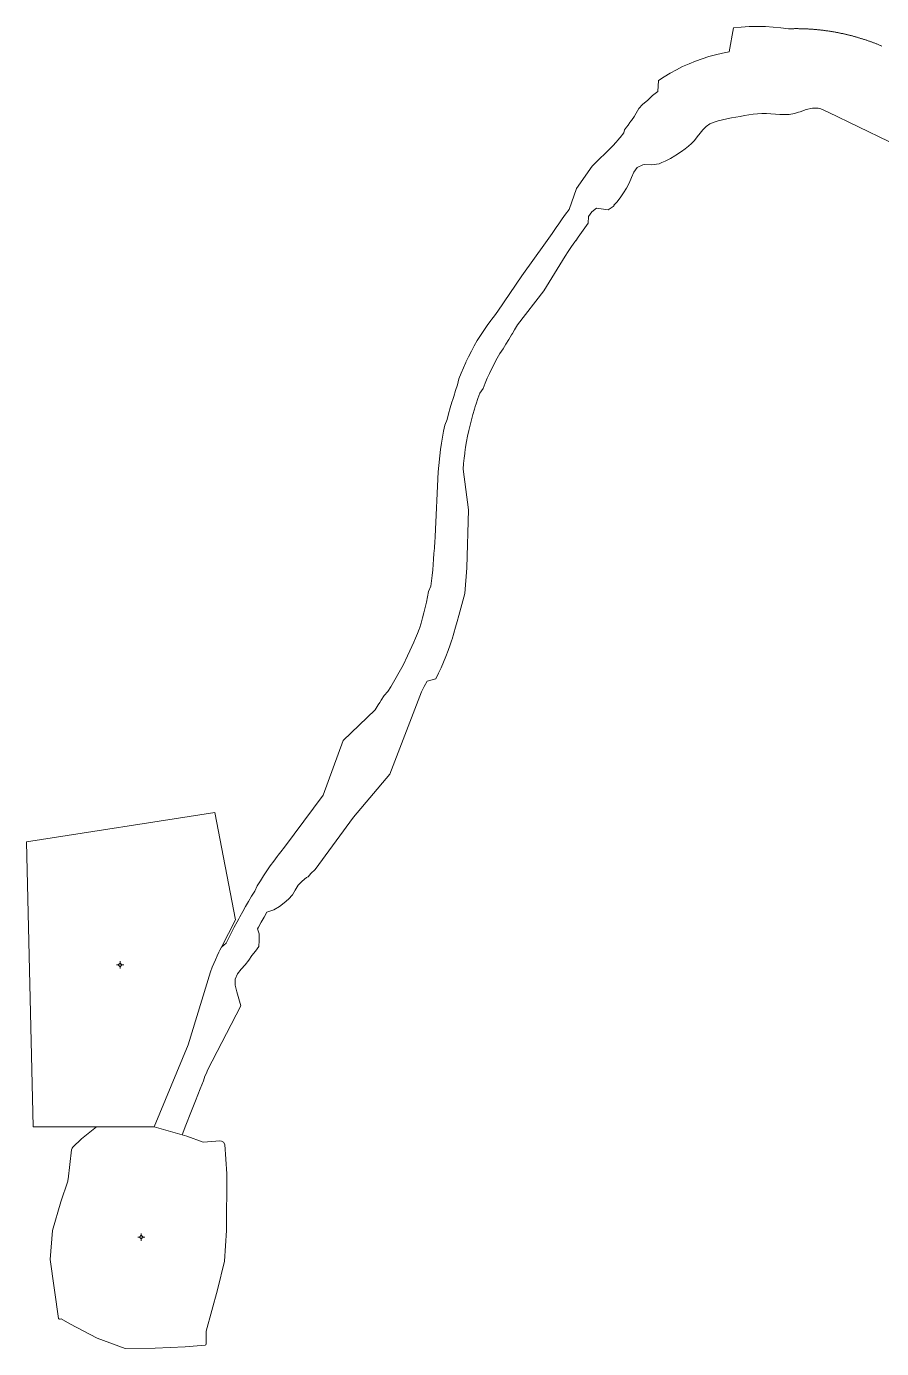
# Model space of a CAD drawing. Header units: metres. Extents: x 544975 to 548996, y 1840763 to 1844365.
# Drawn here: x 544974.9 to 545269.7, y 1843909.5 to 1844365.3 of the extents above; entities that cross this region are included whole.
import ezdxf

# ---------------------------------------------------------------- set-up
doc = ezdxf.new("R2010")
doc.units = ezdxf.units.M
doc.header["$MEASUREMENT"] = 0
doc.layers.add('Level 11', color=7, linetype='Continuous', lineweight=0)
doc.layers.add('Level 30', color=7, linetype='Continuous', lineweight=0)

# ---------------------------------------------------------------- blocks, each defined once
blk = doc.blocks.new('CENTRD_12')
at = {"layer": 'Level 11', "linetype": 'Continuous', "lineweight": 0}
h = blk.add_hatch(color=7, dxfattribs=at)
edge = h.paths.add_edge_path()
edge.add_arc((0, 0), 1.5, 0, 360)
at = {"layer": 'Level 11', "color": 7, "linetype": 'Continuous', "lineweight": 0}
for p, q in [((-6.3, 0), (-12.5, 0)), ((0, 6.2), (-6.3, 0)), ((-6.3, 0), (0, -6.3)), ((0, 12.5), (0, 6.2)), ((6.2, 0), (0, 6.2)), ((0, -6.3), (6.2, 0)), ((12.5, 0), (6.2, 0)), ((0, -6.3), (0, -12.5))]:
    blk.add_line(p, q, dxfattribs=at)
blk = doc.blocks.new('CENTRD_10')
at = {"layer": 'Level 11', "linetype": 'Continuous', "lineweight": 0}
h = blk.add_hatch(color=7, dxfattribs=at)
edge = h.paths.add_edge_path()
edge.add_arc((0, 0), 1.5, 0, 360)
at = {"layer": 'Level 11', "color": 7, "linetype": 'Continuous', "lineweight": 0}
for p, q in [((-6.3, 0), (-12.5, 0)), ((0, 6.2), (-6.3, 0)), ((-6.3, 0), (0, -6.3)), ((0, 12.5), (0, 6.2)), ((6.2, 0), (0, 6.2)), ((0, -6.3), (6.2, 0)), ((12.5, 0), (6.2, 0)), ((0, -6.3), (0, -12.5))]:
    blk.add_line(p, q, dxfattribs=at)
blk = doc.blocks.new('CENTRD_11')
at = {"layer": 'Level 11', "linetype": 'Continuous', "lineweight": 0}
h = blk.add_hatch(color=7, dxfattribs=at)
edge = h.paths.add_edge_path()
edge.add_arc((0, 0), 1.5, 0, 360)
at = {"layer": 'Level 11', "color": 7, "linetype": 'Continuous', "lineweight": 0}
for p, q in [((-6.25, 0), (-12.5, 0)), ((0, 6.25), (-6.25, 0)), ((-6.25, 0), (0, -6.25)), ((0, 12.5), (0, 6.25)), ((6.25, 0), (0, 6.25)), ((0, -6.25), (6.25, 0)), ((12.5, 0), (6.25, 0)), ((0, -6.25), (0, -12.5))]:
    blk.add_line(p, q, dxfattribs=at)
blk = doc.blocks.new('5.DuongDay35Kv_RTH')
at = {"layer": 'Level 30', "color": 5}
blk.add_line((45041.5151, 844046.8101), (45042.0979, 844047.828), dxfattribs=at)
at = {"layer": 'Level 30', "color": 5, "linetype": 'Continuous', "lineweight": 0}
for p, q in [((45041.1607, 844046.1211), (45041.5151, 844046.8101)), ((45018.8831, 843985.9398), (45028.5629, 843983.1877))]:
    blk.add_line(p, q, dxfattribs=at)
at = {"layer": 'Level 30', "color": 5, "flags": 128}
for points in [[(45269.8306, 844358.501), (45269.6047, 844358.5969), (45269.3785, 844358.6921), (45269.152, 844358.7865), (45268.9252, 844358.8803), (45268.6981, 844358.9732), (45268.4707, 844359.0654), (45268.2429, 844359.1569), (45268.0149, 844359.2477), (45267.7866, 844359.3377), (45267.558, 844359.4269), (45267.3291, 844359.5154), (45267.0999, 844359.6032), (45266.8705, 844359.6902), (45266.6407, 844359.7765), (45266.4107, 844359.862), (45266.1804, 844359.9468), (45265.9498, 844360.0308), (45265.7189, 844360.114), (45265.4878, 844360.1966), (45265.2564, 844360.2783), (45265.0248, 844360.3593), (45264.7929, 844360.4396), (45264.5607, 844360.519), (45264.3282, 844360.5978), (45264.0955, 844360.6758), (45263.8626, 844360.753), (45263.6294, 844360.8294), (45263.3959, 844360.9051), (45263.1623, 844360.9801), (45262.9283, 844361.0542), (45262.6942, 844361.1276), (45262.4597, 844361.2003), (45262.2251, 844361.2722), (45261.9902, 844361.3433), (45261.7551, 844361.4136), (45261.5198, 844361.4832), (45261.2842, 844361.552), (45261.0484, 844361.6201), (45260.8124, 844361.6873), (45260.5762, 844361.7538), (45260.3397, 844361.8196), (45260.1031, 844361.8845), (45259.8662, 844361.9487), (45259.6291, 844362.0122), (45259.3918, 844362.0748), (45259.1544, 844362.1367), (45258.9167, 844362.1978), (45258.6788, 844362.2581), (45258.4407, 844362.3177), (45258.2025, 844362.3764), (45257.964, 844362.4344), (45257.7253, 844362.4916), (45257.4865, 844362.5481), (45257.2475, 844362.6037), (45257.0083, 844362.6586), (45256.7689, 844362.7127), (45256.5294, 844362.7661), (45256.2897, 844362.8186), (45256.0498, 844362.8703), (45255.8097, 844362.9213), (45255.5695, 844362.9715), (45255.3291, 844363.0209), (45255.0886, 844363.0696), (45254.8479, 844363.1174), (45254.607, 844363.1644), (45254.366, 844363.2107), (45254.1248, 844363.2562), (45253.8835, 844363.3009), (45253.6421, 844363.3448), (45253.4005, 844363.3879), (45253.1588, 844363.4303), (45252.9169, 844363.4718), (45252.6749, 844363.5126), (45252.4327, 844363.5526), (45252.1905, 844363.5917), (45251.9481, 844363.6301), (45251.7056, 844363.6677), (45251.4629, 844363.7045), (45251.2202, 844363.7406), (45250.9773, 844363.7758), (45250.7343, 844363.8102), (45250.4912, 844363.8439), (45250.248, 844363.8767), (45250.0047, 844363.9088), (45249.7613, 844363.94), (45249.5178, 844363.9705), (45249.2742, 844364.0002), (45249.0305, 844364.0291), (45248.7867, 844364.0572), (45248.5428, 844364.0844), (45248.2988, 844364.1109), (45248.0548, 844364.1366), (45247.8106, 844364.1616), (45247.5664, 844364.1857), (45247.3221, 844364.209), (45247.0777, 844364.2315), (45246.8333, 844364.2532), (45246.5888, 844364.2741), (45246.3442, 844364.2943), (45246.0995, 844364.3136), (45245.8548, 844364.3321), (45245.6101, 844364.3499), (45245.3652, 844364.3668), (45245.1203, 844364.3829), (45244.8754, 844364.3983), (45244.6304, 844364.4128), (45244.3854, 844364.4266), (45244.1403, 844364.4395), (45243.8952, 844364.4516), (45243.6501, 844364.463), (45243.4049, 844364.4735), (45243.1597, 844364.4833), (45242.9144, 844364.4922), (45242.6692, 844364.5004), (45242.4239, 844364.5077), (45242.1785, 844364.5143), (45241.9332, 844364.52), (45241.6878, 844364.525), (45241.4425, 844364.5291), (45241.1971, 844364.5325), (45240.9517, 844364.535), (45240.7063, 844364.5368), (45240.4609, 844364.5377), (45240.2154, 844364.5379), (45239.97, 844364.5372), (45239.7246, 844364.5358), (45239.4792, 844364.5335), (45239.2338, 844364.5305), (45238.9885, 844364.5266), (45238.7431, 844364.522), (45238.4977, 844364.5165), (45238.2524, 844364.5103), (45238.0071, 844364.5032), (45237.7618, 844364.4954), (45237.5873, 844364.4893), (45234.988, 844364.8441), (45232.2637, 844365.1055), (45229.695, 844365.2517), (45229.531, 844365.2578), (45226.7945, 844365.3006), (45224.0584, 844365.234), (45221.3272, 844365.0581), (45218.6052, 844364.773), (45217.2004, 844356.5182), (45214.8232, 844356.075), (45212.4656, 844355.537), (45210.1315, 844354.9052), (45207.8244, 844354.1806), (45205.5482, 844353.3643), (45205.4836, 844353.3396), (45203.3065, 844352.4576), (45201.1028, 844351.462), (45198.9406, 844350.379), (45196.8235, 844349.2105), (45194.7549, 844347.9583), (45192.7379, 844346.6243), (45192.5371, 844342.8666), (45190.7256, 844341.448), (45189.0543, 844339.8652), (45187.2328, 844338.3792), (45186.0474, 844336.9847), (45184.6299, 844334.604), (45184.4537, 844334.3654), (45183.4589, 844332.9234), (45183.2905, 844332.6884), (45182.9096, 844332.1567), (45182.2884, 844331.2894), (45181.7392, 844330.5226), (45181.1179, 844329.6554), (45180.8816, 844328.6135), (45179.6226, 844327.0573), (45178.6321, 844325.9308), (45178.6212, 844325.9405), (45178.2852, 844325.5577), (45176.9476, 844324.021), (45169.9477, 844317.0808), (45164.5003, 844309.4706), (45161.9268, 844302.2399), (45160.745, 844300.5947), (45159.5742, 844298.9417), (45158.4144, 844297.2809), (45157.5558, 844296.0359), (45157.5519, 844296.0386), (45157.2652, 844295.6207), (45156.1338, 844293.9714), (45155.0024, 844292.3222), (45153.871, 844290.673), (45145.7015, 844279.2673), (45137.4195, 844267.1057), (45136.1938, 844265.5211), (45135.2746, 844264.3327), (45135.2752, 844264.3323), (45134.9576, 844263.9176), (45133.7075, 844262.242), (45132.5385, 844260.5096), (45131.4529, 844258.724), (45130.2517, 844257.003), (45129.2366, 844255.1724), (45128.2584, 844253.3218), (45127.3173, 844251.452), (45126.4139, 844249.5638), (45126.3662, 844249.4613), (45125.5484, 844247.6579), (45124.7212, 844245.7351), (45123.9326, 844243.7961), (45123.5397, 844241.7089), (45122.8319, 844239.7471), (45122.1634, 844237.7715), (45121.8318, 844236.7401), (45121.5346, 844235.783), (45120.9457, 844233.7823), (45120.3968, 844231.7702), (45119.8884, 844229.7475)], [(45272.2279, 844325.6871), (45251.2302, 844335.7681), (45248.7659, 844336.9512), (45247.8428, 844337.1602), (45245.8382, 844337.1478), (45243.6966, 844336.6298), (45241.5773, 844335.8721), (45241.0514, 844335.6981), (45239.6337, 844335.2795), (45237.8728, 844334.9899), (45236.2274, 844334.922), (45234.6421, 844334.9717), (45233.0865, 844335.0767), (45231.5423, 844335.1855), (45230.0012, 844335.2599), (45228.5535, 844335.2712), (45228.4612, 844335.2696), (45226.9251, 844335.1884), (45225.3995, 844335.0067), (45223.8869, 844334.7796), (45222.3835, 844334.5428), (45220.8868, 844334.2891), (45219.3922, 844334.0272), (45217.8967, 844333.7536), (45216.3989, 844333.4604), (45214.8986, 844333.1398), (45213.3999, 844332.7759), (45213.3594, 844332.7587), (45211.9212, 844332.3258), (45210.4932, 844331.7379), (45209.2193, 844330.843), (45208.1004, 844329.7117), (45207.1001, 844328.4558), (45206.1366, 844327.2207), (45205.182, 844326.0361), (45204.1985, 844324.9343), (45203.1193, 844323.9686), (45201.9708, 844323.0761), (45200.7545, 844322.2322), (45199.5029, 844321.3885), (45199.3249, 844321.2893), (45197.8125, 844320.3024), (45197.5499, 844320.1503), (45196.9525, 844319.8089), (45195.9575, 844319.2703), (45195.0506, 844318.818), (45193.9867, 844318.34), (45192.9991, 844317.9587), (45190.33, 844317.6424), (45188.0455, 844317.6538), (45187.3758, 844317.5913), (45185.4733, 844316.6495), (45184.303, 844315.0688), (45183.4796, 844313.1985), (45182.7064, 844311.2964), (45181.7834, 844309.5278), (45180.7181, 844307.881), (45179.6222, 844306.2622), (45178.4556, 844304.7015), (45177.4063, 844303.6715), (45177.5264, 844303.578), (45177.1721, 844303.2323), (45175.4483, 844302.098), (45171.4535, 844302.6653), (45169.8193, 844301.4179), (45168.6428, 844299.8253), (45168.5089, 844297.4785), (45167.3587, 844295.8772), (45166.2192, 844294.2684), (45165.0905, 844292.652), (45164.2548, 844291.4403), (45164.2384, 844291.4515), (45163.9517, 844291.0336), (45162.8203, 844289.3844), (45161.6889, 844287.7351), (45160.5576, 844286.0859), (45153.2008, 844274.1227), (45144.2073, 844262.4492), (45143.1701, 844260.7353), (45142.3923, 844259.4499), (45142.3899, 844259.4515), (45142.144, 844259.0403), (45141.1817, 844257.3849), (45140.2053, 844255.7426), (45139.2135, 844254.1112), (45138.069, 844252.5657), (45137.1411, 844250.8923), (45136.2469, 844249.2006), (45135.3866, 844247.4915), (45134.5608, 844245.7654), (45134.5172, 844245.6717), (45133.7696, 844244.0232), (45133.0134, 844242.2655), (45132.2925, 844240.4931), (45131.203, 844238.857), (45130.5507, 844237.049), (45129.9346, 844235.2283), (45129.629, 844234.2778), (45129.3551, 844233.3957), (45128.8123, 844231.5518), (45128.3066, 844229.6975), (45127.838, 844227.8334), (45127.3633, 844225.9699), (45126.9695, 844224.0877), (45126.6133, 844222.198), (45126.2951, 844220.3016), (45126.0148, 844218.3992), (45125.978, 844218.1278), (45125.7726, 844216.4915), (45125.5686, 844214.5794), (45125.4029, 844212.6636), (45127.2751, 844198.6573), (45126.7427, 844178.6123), (45125.9902, 844169.7823), (45123.9198, 844162.25), (45123.4057, 844160.198), (45122.8507, 844158.1568), (45122.2549, 844156.127), (45121.6187, 844154.1096), (45121.5242, 844153.8214), (45120.9422, 844152.1053), (45120.2258, 844150.1149), (45119.4698, 844148.1393), (45118.6743, 844146.1791), (45117.8399, 844144.2353), (45116.9667, 844142.3086), (45116.0552, 844140.3996), (45112.998, 844139.5946), (45112.033, 844137.7656), (45111.0316, 844135.9562), (45100.1459, 844107.4769), (45087.6759, 844092.7047), (45074.3831, 844074.6758), (45072.8653, 844073.3054), (45071.9952, 844072.0835), (45071.8776, 844072.1685), (45071.3714, 844071.9427), (45069.9393, 844070.6049), (45068.5516, 844069.2267), (45067.5586, 844067.5734), (45066.5687, 844065.9205), (45065.2656, 844064.4721), (45063.7382, 844063.1581), (45062.1167, 844061.8885), (45060.1809, 844060.7922), (45057.767, 844059.9532), (45056.7748, 844058.2549), (45055.7997, 844056.5468), (45054.8417, 844054.829), (45054.4829, 844054.1749), (45055.0665, 844052.4745), (45055.1564, 844050.2204), (45054.9539, 844048.1417), (45053.8597, 844046.526), (45052.5256, 844045.0217), (45051.5286, 844043.3451), (45050.2403, 844041.7995), (45048.8627, 844040.2828), (45047.6575, 844038.6766), (45046.8682, 844036.8827), (45046.8216, 844034.7799), (45047.3805, 844032.449), (45048.0656, 844030.0985), (45048.0666, 844030.0804), (45048.8282, 844027.652), (45037.3357, 844005.4493), (45036.9467, 844004.4623), (45036.3192, 844003.3806), (45035.8965, 844001.7972), (45034.7917, 843998.9938), (45033.191, 843994.9317), (45031.5814, 843990.8473), (45029.8704, 843986.5056), (45028.5629, 843983.1877)], [(45042.0979, 844047.828), (45043.7399, 844049.3061), (45044.6433, 844051.1352), (45045.5648, 844052.9551), (45046.5046, 844054.7658), (45047.4623, 844056.5669), (45048.0659, 844057.6801), (45048.0559, 844057.6855), (45048.4281, 844058.3639), (45049.4218, 844060.1456), (45050.4332, 844061.9173), (45051.4623, 844063.6788), (45052.509, 844065.43), (45053.5731, 844067.1706), (45054.4198, 844069.0488), (45055.5201, 844070.7701), (45056.6374, 844072.4803), (45057.7718, 844074.1792), (45058.9232, 844075.8667), (45060.1147, 844077.5262), (45061.3458, 844079.1567), (45061.6561, 844079.5624), (45062.5699, 844080.7526), (45063.7884, 844082.3396), (45077.128, 844100.3346), (45084.1083, 844119.0778), (45095.1249, 844129.7479), (45096.1883, 844131.4471), (45096.6512, 844132.2558), (45097.2191, 844133.0806), (45098.1639, 844134.6935), (45099.4579, 844136.0739), (45100.5399, 844137.6017), (45104.8041, 844145.1562), (45106.2643, 844148.2918), (45107.0376, 844150.0081), (45107.7295, 844151.5712), (45108.3901, 844153.061), (45108.9742, 844154.3751), (45109.7071, 844156.0228), (45110.2235, 844157.5459), (45110.2512, 844157.5367), (45110.3351, 844157.7925), (45110.9, 844159.5836), (45111.4289, 844161.3856), (45111.9216, 844163.1977), (45112.3781, 844165.0194), (45112.798, 844166.8499), (45113.1812, 844168.6884), (45113.5276, 844170.5341), (45114.2344, 844172.3242), (45114.5078, 844174.1903), (45114.7439, 844176.0615), (45114.9425, 844177.937), (45115.1036, 844179.8162), (45115.227, 844181.6982), (45115.3699, 844183.5802), (45115.5323, 844185.465), (45115.567, 844185.9371), (45115.6684, 844187.4361), (45115.8037, 844189.4348), (45116.7739, 844211.7474), (45117.6082, 844219.4464), (45117.9284, 844221.6198), (45118.2747, 844223.6833), (45118.6622, 844225.7395), (45119.0908, 844227.7875), (45119.8884, 844229.7475)], [(45038.3011, 844039.4297), (45038.9414, 844040.9465), (45040.0035, 844043.4966), (45040.6005, 844044.875), (45041.1607, 844046.1211)]]:
    blk.add_lwpolyline(points, dxfattribs=at)
at = {"layer": 'Level 30', "color": 5, "linetype": 'Continuous', "lineweight": 0, "flags": 128}
for points in [[(45042.0979, 844047.828), (45046.8921, 844057.2642), (45039.7884, 844094.3501), (44974.8663, 844084.1861), (44977.2071, 843985.9398), (44999.0035, 843985.9398)], [(45018.8831, 843985.9398), (45030.6306, 844014.192), (45038.3011, 844039.4297)], [(45028.5629, 843983.1877), (45030.1711, 843982.7305), (45035.7778, 843980.6839), (45040.1252, 843981.039), (45041.4975, 843981.121), (45042.1418, 843981.0221), (45042.7851, 843980.6014), (45043.2304, 843979.8014), (45043.9861, 843969.7693), (45043.858, 843950.1825), (45043.14, 843939.6844), (45040.7867, 843929.7993), (45036.8845, 843915.5488), (45036.8495, 843911.0788), (45036.702, 843910.7887), (45036.5072, 843910.7001), (45029.6168, 843910.0582), (45019.2444, 843909.6798), (45008.9076, 843909.505), (44999.2315, 843913.1057), (44989.7942, 843918.0712), (44986.86, 843919.797), (44986.4469, 843919.655), (44986.2675, 843919.655), (44986.0821, 843919.7025), (44985.9386, 843919.8965), (44983.0711, 843940.2514), (44983.8696, 843950.238), (44986.7272, 843960.1096), (44989.0927, 843967.2139)], [(44989.2144, 843967.9506), (44990.379, 843978.0167), (44990.4663, 843978.3345), (44990.623, 843978.6367), (44990.8499, 843978.9092), (44993.8725, 843981.8173), (44999.0035, 843985.9398)], [(44999.0035, 843985.9398), (45014.6135, 843985.9398), (45018.8831, 843985.9398)], [(44989.0927, 843967.2139), (44989.1108, 843967.5398), (44989.2144, 843967.9506)]]:
    blk.add_lwpolyline(points, dxfattribs=at)
at = {"layer": 'Level 11', "color": 7, "linetype": 'Continuous', "lineweight": 0, "xscale": 0.1, "yscale": 0.1, "zscale": 0.1}
for name, p in [('CENTRD_10', (45007.1783, 844041.7869)), ('CENTRD_11', (45014.4676, 843947.9298))]:
    blk.add_blockref(name, p, dxfattribs=at)

msp = doc.modelspace()

# ---------------------------------------------------------------- linework, layer by layer
at = {"layer": 'Level 30', "color": 5, "linetype": 'Continuous', "lineweight": 0}
for p, q in [((545041.1607, 1844046.1211), (545041.5151, 1844046.8101)), ((545018.8831, 1843985.9398), (545028.5629, 1843983.1877))]:
    msp.add_line(p, q, dxfattribs=at)
at = {"layer": 'Level 30', "color": 5}
msp.add_line((545041.5151, 1844046.8101), (545042.0979, 1844047.828), dxfattribs=at)
at = {"layer": 'Level 30', "color": 5, "flags": 128}
for points in [[(545269.8306, 1844358.501), (545269.6047, 1844358.5969), (545269.3785, 1844358.6921), (545269.152, 1844358.7865), (545268.9252, 1844358.8803), (545268.6981, 1844358.9732), (545268.4707, 1844359.0654), (545268.2429, 1844359.1569), (545268.0149, 1844359.2477), (545267.7866, 1844359.3377), (545267.558, 1844359.4269), (545267.3291, 1844359.5154), (545267.0999, 1844359.6032), (545266.8705, 1844359.6902), (545266.6407, 1844359.7765), (545266.4107, 1844359.862), (545266.1804, 1844359.9468), (545265.9498, 1844360.0308), (545265.7189, 1844360.114), (545265.4878, 1844360.1966), (545265.2564, 1844360.2783), (545265.0248, 1844360.3593), (545264.7929, 1844360.4396), (545264.5607, 1844360.519), (545264.3282, 1844360.5978), (545264.0955, 1844360.6758), (545263.8626, 1844360.753), (545263.6294, 1844360.8294), (545263.3959, 1844360.9051), (545263.1623, 1844360.9801), (545262.9283, 1844361.0542), (545262.6942, 1844361.1276), (545262.4597, 1844361.2003), (545262.2251, 1844361.2722), (545261.9902, 1844361.3433), (545261.7551, 1844361.4136), (545261.5198, 1844361.4832), (545261.2842, 1844361.552), (545261.0484, 1844361.6201), (545260.8124, 1844361.6873), (545260.5762, 1844361.7538), (545260.3397, 1844361.8196), (545260.1031, 1844361.8845), (545259.8662, 1844361.9487), (545259.6291, 1844362.0122), (545259.3918, 1844362.0748), (545259.1544, 1844362.1367), (545258.9167, 1844362.1978), (545258.6788, 1844362.2581), (545258.4407, 1844362.3177), (545258.2025, 1844362.3764), (545257.964, 1844362.4344), (545257.7253, 1844362.4916), (545257.4865, 1844362.5481), (545257.2475, 1844362.6037), (545257.0083, 1844362.6586), (545256.7689, 1844362.7127), (545256.5294, 1844362.7661), (545256.2897, 1844362.8186), (545256.0498, 1844362.8703), (545255.8097, 1844362.9213), (545255.5695, 1844362.9715), (545255.3291, 1844363.0209), (545255.0886, 1844363.0696), (545254.8479, 1844363.1174), (545254.607, 1844363.1644), (545254.366, 1844363.2107), (545254.1248, 1844363.2562), (545253.8835, 1844363.3009), (545253.6421, 1844363.3448), (545253.4005, 1844363.3879), (545253.1588, 1844363.4303), (545252.9169, 1844363.4718), (545252.6749, 1844363.5126), (545252.4327, 1844363.5526), (545252.1905, 1844363.5917), (545251.9481, 1844363.6301), (545251.7056, 1844363.6677), (545251.4629, 1844363.7045), (545251.2202, 1844363.7406), (545250.9773, 1844363.7758), (545250.7343, 1844363.8102), (545250.4912, 1844363.8439), (545250.248, 1844363.8767), (545250.0047, 1844363.9088), (545249.7613, 1844363.94), (545249.5178, 1844363.9705), (545249.2742, 1844364.0002), (545249.0305, 1844364.0291), (545248.7867, 1844364.0572), (545248.5428, 1844364.0844), (545248.2988, 1844364.1109), (545248.0548, 1844364.1366), (545247.8106, 1844364.1616), (545247.5664, 1844364.1857), (545247.3221, 1844364.209), (545247.0777, 1844364.2315), (545246.8333, 1844364.2532), (545246.5888, 1844364.2741), (545246.3442, 1844364.2943), (545246.0995, 1844364.3136), (545245.8548, 1844364.3321), (545245.6101, 1844364.3499), (545245.3652, 1844364.3668), (545245.1203, 1844364.3829), (545244.8754, 1844364.3983), (545244.6304, 1844364.4128), (545244.3854, 1844364.4266), (545244.1403, 1844364.4395), (545243.8952, 1844364.4516), (545243.6501, 1844364.463), (545243.4049, 1844364.4735), (545243.1597, 1844364.4833), (545242.9144, 1844364.4922), (545242.6692, 1844364.5004), (545242.4239, 1844364.5077), (545242.1785, 1844364.5143), (545241.9332, 1844364.52), (545241.6878, 1844364.525), (545241.4425, 1844364.5291), (545241.1971, 1844364.5325), (545240.9517, 1844364.535), (545240.7063, 1844364.5368), (545240.4609, 1844364.5377), (545240.2154, 1844364.5379), (545239.97, 1844364.5372), (545239.7246, 1844364.5358), (545239.4792, 1844364.5335), (545239.2338, 1844364.5305), (545238.9885, 1844364.5266), (545238.7431, 1844364.522), (545238.4977, 1844364.5165), (545238.2524, 1844364.5103), (545238.0071, 1844364.5032), (545237.7618, 1844364.4954), (545237.5873, 1844364.4893), (545234.988, 1844364.8441), (545232.2637, 1844365.1055), (545229.695, 1844365.2517), (545229.531, 1844365.2578), (545226.7945, 1844365.3006), (545224.0584, 1844365.234), (545221.3272, 1844365.0581), (545218.6052, 1844364.773), (545217.2004, 1844356.5182), (545214.8232, 1844356.075), (545212.4656, 1844355.537), (545210.1315, 1844354.9052), (545207.8244, 1844354.1806), (545205.5482, 1844353.3643), (545205.4836, 1844353.3396), (545203.3065, 1844352.4576), (545201.1028, 1844351.462), (545198.9406, 1844350.379), (545196.8235, 1844349.2105), (545194.7549, 1844347.9583), (545192.7379, 1844346.6243), (545192.5371, 1844342.8666), (545190.7256, 1844341.448), (545189.0543, 1844339.8652), (545187.2328, 1844338.3792), (545186.0474, 1844336.9847), (545184.6299, 1844334.604), (545184.4537, 1844334.3654), (545183.4589, 1844332.9234), (545183.2905, 1844332.6884), (545182.9096, 1844332.1567), (545182.2884, 1844331.2894), (545181.7392, 1844330.5226), (545181.1179, 1844329.6554), (545180.8816, 1844328.6135), (545179.6226, 1844327.0573), (545178.6321, 1844325.9308), (545178.6212, 1844325.9405), (545178.2852, 1844325.5577), (545176.9476, 1844324.021), (545169.9477, 1844317.0808), (545164.5003, 1844309.4706), (545161.9268, 1844302.2399), (545160.745, 1844300.5947), (545159.5742, 1844298.9417), (545158.4144, 1844297.2809), (545157.5558, 1844296.0359), (545157.5519, 1844296.0386), (545157.2652, 1844295.6207), (545156.1338, 1844293.9714), (545155.0024, 1844292.3222), (545153.871, 1844290.673), (545145.7015, 1844279.2673), (545137.4195, 1844267.1057), (545136.1938, 1844265.5211), (545135.2746, 1844264.3327), (545135.2752, 1844264.3323), (545134.9576, 1844263.9176), (545133.7075, 1844262.242), (545132.5385, 1844260.5096), (545131.4529, 1844258.724), (545130.2517, 1844257.003), (545129.2366, 1844255.1724), (545128.2584, 1844253.3218), (545127.3173, 1844251.452), (545126.4139, 1844249.5638), (545126.3662, 1844249.4613), (545125.5484, 1844247.6579), (545124.7212, 1844245.7351), (545123.9326, 1844243.7961), (545123.5397, 1844241.7089), (545122.8319, 1844239.7471), (545122.1634, 1844237.7715), (545121.8318, 1844236.7401), (545121.5346, 1844235.783), (545120.9457, 1844233.7823), (545120.3968, 1844231.7702), (545119.8884, 1844229.7475)], [(545272.2279, 1844325.6871), (545251.2302, 1844335.7681), (545248.7659, 1844336.9512), (545247.8428, 1844337.1602), (545245.8382, 1844337.1478), (545243.6966, 1844336.6298), (545241.5773, 1844335.8721), (545241.0514, 1844335.6981), (545239.6337, 1844335.2795), (545237.8728, 1844334.9899), (545236.2274, 1844334.922), (545234.6421, 1844334.9717), (545233.0865, 1844335.0767), (545231.5423, 1844335.1855), (545230.0012, 1844335.2599), (545228.5535, 1844335.2712), (545228.4612, 1844335.2696), (545226.9251, 1844335.1884), (545225.3995, 1844335.0067), (545223.8869, 1844334.7796), (545222.3835, 1844334.5428), (545220.8868, 1844334.2891), (545219.3922, 1844334.0272), (545217.8967, 1844333.7536), (545216.3989, 1844333.4604), (545214.8986, 1844333.1398), (545213.3999, 1844332.7759), (545213.3594, 1844332.7587), (545211.9212, 1844332.3258), (545210.4932, 1844331.7379), (545209.2193, 1844330.843), (545208.1004, 1844329.7117), (545207.1001, 1844328.4558), (545206.1366, 1844327.2207), (545205.182, 1844326.0361), (545204.1985, 1844324.9343), (545203.1193, 1844323.9686), (545201.9708, 1844323.0761), (545200.7545, 1844322.2322), (545199.5029, 1844321.3885), (545199.3249, 1844321.2893), (545197.8125, 1844320.3024), (545197.5499, 1844320.1503), (545196.9525, 1844319.8089), (545195.9575, 1844319.2703), (545195.0506, 1844318.818), (545193.9867, 1844318.34), (545192.9991, 1844317.9587), (545190.33, 1844317.6424), (545188.0455, 1844317.6538), (545187.3758, 1844317.5913), (545185.4733, 1844316.6495), (545184.303, 1844315.0688), (545183.4796, 1844313.1985), (545182.7064, 1844311.2964), (545181.7834, 1844309.5278), (545180.7181, 1844307.881), (545179.6222, 1844306.2622), (545178.4556, 1844304.7015), (545177.4063, 1844303.6715), (545177.5264, 1844303.578), (545177.1721, 1844303.2323), (545175.4483, 1844302.098), (545171.4535, 1844302.6653), (545169.8193, 1844301.4179), (545168.6428, 1844299.8253), (545168.5089, 1844297.4785), (545167.3587, 1844295.8772), (545166.2192, 1844294.2684), (545165.0905, 1844292.652), (545164.2548, 1844291.4403), (545164.2384, 1844291.4515), (545163.9517, 1844291.0336), (545162.8203, 1844289.3844), (545161.6889, 1844287.7351), (545160.5576, 1844286.0859), (545153.2008, 1844274.1227), (545144.2073, 1844262.4492), (545143.1701, 1844260.7353), (545142.3923, 1844259.4499), (545142.3899, 1844259.4515), (545142.144, 1844259.0403), (545141.1817, 1844257.3849), (545140.2053, 1844255.7426), (545139.2135, 1844254.1112), (545138.069, 1844252.5657), (545137.1411, 1844250.8923), (545136.2469, 1844249.2006), (545135.3866, 1844247.4915), (545134.5608, 1844245.7654), (545134.5172, 1844245.6717), (545133.7696, 1844244.0232), (545133.0134, 1844242.2655), (545132.2925, 1844240.4931), (545131.203, 1844238.857), (545130.5507, 1844237.049), (545129.9346, 1844235.2283), (545129.629, 1844234.2778), (545129.3551, 1844233.3957), (545128.8123, 1844231.5518), (545128.3066, 1844229.6975), (545127.838, 1844227.8334), (545127.3633, 1844225.9699), (545126.9695, 1844224.0877), (545126.6133, 1844222.198), (545126.2951, 1844220.3016), (545126.0148, 1844218.3992), (545125.978, 1844218.1278), (545125.7726, 1844216.4915), (545125.5686, 1844214.5794), (545125.4029, 1844212.6636), (545127.2751, 1844198.6573), (545126.7427, 1844178.6123), (545125.9902, 1844169.7823), (545123.9198, 1844162.25), (545123.4057, 1844160.198), (545122.8507, 1844158.1568), (545122.2549, 1844156.127), (545121.6187, 1844154.1096), (545121.5242, 1844153.8214), (545120.9422, 1844152.1053), (545120.2258, 1844150.1149), (545119.4698, 1844148.1393), (545118.6743, 1844146.1791), (545117.8399, 1844144.2353), (545116.9667, 1844142.3086), (545116.0552, 1844140.3996), (545112.998, 1844139.5946), (545112.033, 1844137.7656), (545111.0316, 1844135.9562), (545100.1459, 1844107.4769), (545087.6759, 1844092.7047), (545074.3831, 1844074.6758), (545072.8653, 1844073.3054), (545071.9952, 1844072.0835), (545071.8776, 1844072.1685), (545071.3714, 1844071.9427), (545069.9393, 1844070.6049), (545068.5516, 1844069.2267), (545067.5586, 1844067.5734), (545066.5687, 1844065.9205), (545065.2656, 1844064.4721), (545063.7382, 1844063.1581), (545062.1167, 1844061.8885), (545060.1809, 1844060.7922), (545057.767, 1844059.9532), (545056.7748, 1844058.2549), (545055.7997, 1844056.5468), (545054.8417, 1844054.829), (545054.4829, 1844054.1749), (545055.0665, 1844052.4745), (545055.1564, 1844050.2204), (545054.9539, 1844048.1417), (545053.8597, 1844046.526), (545052.5256, 1844045.0217), (545051.5286, 1844043.3451), (545050.2403, 1844041.7995), (545048.8627, 1844040.2828), (545047.6575, 1844038.6766), (545046.8682, 1844036.8827), (545046.8216, 1844034.7799), (545047.3805, 1844032.449), (545048.0656, 1844030.0985), (545048.0666, 1844030.0804), (545048.8282, 1844027.652), (545037.3357, 1844005.4493), (545036.9467, 1844004.4623), (545036.3192, 1844003.3806), (545035.8965, 1844001.7972), (545034.7917, 1843998.9938), (545033.191, 1843994.9317), (545031.5814, 1843990.8473), (545029.8704, 1843986.5056), (545028.5629, 1843983.1877)], [(545042.0979, 1844047.828), (545043.7399, 1844049.3061), (545044.6433, 1844051.1352), (545045.5648, 1844052.9551), (545046.5046, 1844054.7658), (545047.4623, 1844056.5669), (545048.0659, 1844057.6801), (545048.0559, 1844057.6855), (545048.4281, 1844058.3639), (545049.4218, 1844060.1456), (545050.4332, 1844061.9173), (545051.4623, 1844063.6788), (545052.509, 1844065.43), (545053.5731, 1844067.1706), (545054.4198, 1844069.0488), (545055.5201, 1844070.7701), (545056.6374, 1844072.4803), (545057.7718, 1844074.1792), (545058.9232, 1844075.8667), (545060.1147, 1844077.5262), (545061.3458, 1844079.1567), (545061.6561, 1844079.5624), (545062.5699, 1844080.7526), (545063.7884, 1844082.3396), (545077.128, 1844100.3346), (545084.1083, 1844119.0778), (545095.1249, 1844129.7479), (545096.1883, 1844131.4471), (545096.6512, 1844132.2558), (545097.2191, 1844133.0806), (545098.1639, 1844134.6935), (545099.4579, 1844136.0739), (545100.5399, 1844137.6017), (545104.8041, 1844145.1562), (545106.2643, 1844148.2918), (545107.0376, 1844150.0081), (545107.7295, 1844151.5712), (545108.3901, 1844153.061), (545108.9742, 1844154.3751), (545109.7071, 1844156.0228), (545110.2235, 1844157.5459), (545110.2512, 1844157.5367), (545110.3351, 1844157.7925), (545110.9, 1844159.5836), (545111.4289, 1844161.3856), (545111.9216, 1844163.1977), (545112.3781, 1844165.0194), (545112.798, 1844166.8499), (545113.1812, 1844168.6884), (545113.5276, 1844170.5341), (545114.2344, 1844172.3242), (545114.5078, 1844174.1903), (545114.7439, 1844176.0615), (545114.9425, 1844177.937), (545115.1036, 1844179.8162), (545115.227, 1844181.6982), (545115.3699, 1844183.5802), (545115.5323, 1844185.465), (545115.567, 1844185.9371), (545115.6684, 1844187.4361), (545115.8037, 1844189.4348), (545116.7739, 1844211.7474), (545117.6082, 1844219.4464), (545117.9284, 1844221.6198), (545118.2747, 1844223.6833), (545118.6622, 1844225.7395), (545119.0908, 1844227.7875), (545119.8884, 1844229.7475)], [(545038.3011, 1844039.4297), (545038.9414, 1844040.9465), (545040.0035, 1844043.4966), (545040.6005, 1844044.875), (545041.1607, 1844046.1211)]]:
    msp.add_lwpolyline(points, dxfattribs=at)
at = {"layer": 'Level 30', "color": 5, "linetype": 'Continuous', "lineweight": 0, "flags": 128}
for points in [[(545042.0979, 1844047.828), (545046.8921, 1844057.2642), (545039.7884, 1844094.3501), (544974.8663, 1844084.1861), (544977.2071, 1843985.9398), (544999.0035, 1843985.9398)], [(545018.8831, 1843985.9398), (545030.6306, 1844014.192), (545038.3011, 1844039.4297)], [(544989.2144, 1843967.9506), (544990.379, 1843978.0167), (544990.4663, 1843978.3345), (544990.623, 1843978.6367), (544990.8499, 1843978.9092), (544993.8725, 1843981.8173), (544999.0035, 1843985.9398)], [(544999.0035, 1843985.9398), (545014.6135, 1843985.9398), (545018.8831, 1843985.9398)], [(545028.5629, 1843983.1877), (545030.1711, 1843982.7305), (545035.7778, 1843980.6839), (545040.1252, 1843981.039), (545041.4975, 1843981.121), (545042.1418, 1843981.0221), (545042.7851, 1843980.6014), (545043.2304, 1843979.8014), (545043.9861, 1843969.7693), (545043.858, 1843950.1825), (545043.14, 1843939.6844), (545040.7867, 1843929.7993), (545036.8845, 1843915.5488), (545036.8495, 1843911.0788), (545036.702, 1843910.7887), (545036.5072, 1843910.7001), (545029.6168, 1843910.0582), (545019.2444, 1843909.6798), (545008.9076, 1843909.505), (544999.2315, 1843913.1057), (544989.7942, 1843918.0712), (544986.86, 1843919.797), (544986.4469, 1843919.655), (544986.2675, 1843919.655), (544986.0821, 1843919.7025), (544985.9386, 1843919.8965), (544983.0711, 1843940.2514), (544983.8696, 1843950.238), (544986.7272, 1843960.1096), (544989.0927, 1843967.2139)], [(544989.0927, 1843967.2139), (544989.1108, 1843967.5398), (544989.2144, 1843967.9506)]]:
    msp.add_lwpolyline(points, dxfattribs=at)

# ---------------------------------------------------------------- block references
at = {"color": 7, "linetype": 'Continuous', "lineweight": 0}
msp.add_blockref('5.DuongDay35Kv_RTH', (500000, 1000000), dxfattribs=at)
at = {"layer": 'Level 11', "color": 7, "linetype": 'Continuous', "lineweight": 0, "xscale": 0.1, "yscale": 0.1, "zscale": 0.1}
for p in [(545007.1783, 1844041.7869), (545014.4676, 1843947.9298)]:
    msp.add_blockref('CENTRD_12', p, dxfattribs=at)

doc.saveas('drawing.dxf')
